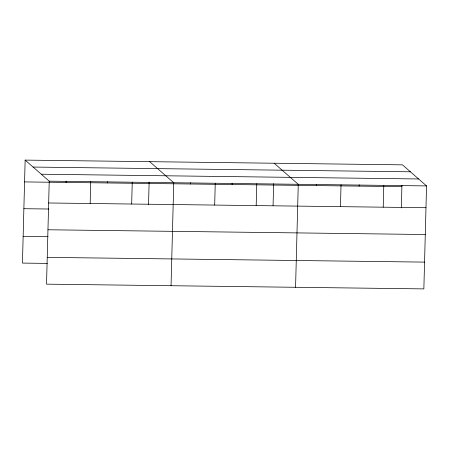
<?xml version="1.0" encoding="UTF-8"?>
<svg xmlns="http://www.w3.org/2000/svg" width="449" height="449" viewBox="0 0 449 449"><rect width="100%" height="100%" fill="white"/><g stroke="black" fill="none" stroke-linecap="round" stroke-linejoin="round"><path stroke-width="0.67" d="M25.144 160.102L49.233 181.172L46.533 284.155L423.856 288.898L426.55 185.914L402.467 164.845L25.144 160.102L22.45 263.086L47.353 263.4M66.082 182.434L66.115 181.07M90.165 203.504L90.737 181.693M107.586 182.956L107.62 181.592M131.669 204.026L132.242 182.215M148.535 204.772L149.124 182.114M171.052 285.721L173.746 182.737L149.663 161.668M190.595 184L190.629 182.636M214.684 205.07L215.251 183.259M232.099 184.522L232.139 183.158M256.188 205.591L256.755 183.781M273.065 205.648L273.643 183.68M295.565 287.281L298.259 184.303L274.176 163.234M316.365 185.583L316.405 184.219M340.454 206.647L341.027 184.836M359.133 186.116L359.166 184.758M383.216 207.185L383.788 185.375M401.333 207.949L401.928 185.291M33.097 167.056L410.414 171.799M41.286 174.218L418.603 178.96M49.233 181.172L426.55 185.914M24.577 181.912L401.894 186.655M48.66 202.982L425.978 207.724M23.876 208.701L48.778 209.015M47.959 229.77L425.276 234.513M23.152 236.297L48.054 236.612M47.235 257.367L424.552 262.109"/></g></svg>
